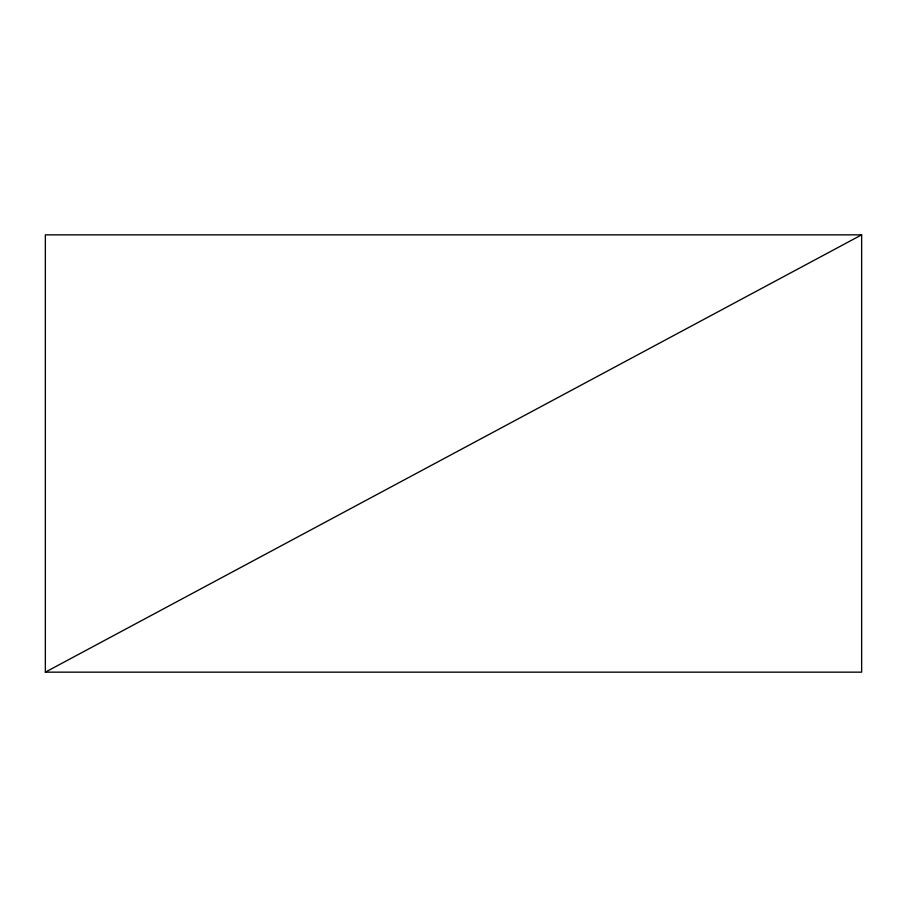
<?xml version="1.0" encoding="UTF-8"?>
<svg xmlns="http://www.w3.org/2000/svg" width="907" height="907" viewBox="0 0 907 907"><rect width="100%" height="100%" fill="white"/><g stroke="black" fill="none" stroke-linecap="round" stroke-linejoin="round"><path stroke-width="1.36" d="M45.35 672.155L861.65 234.845L861.65 672.155L45.35 672.155L45.35 234.845L861.65 234.845"/></g></svg>
